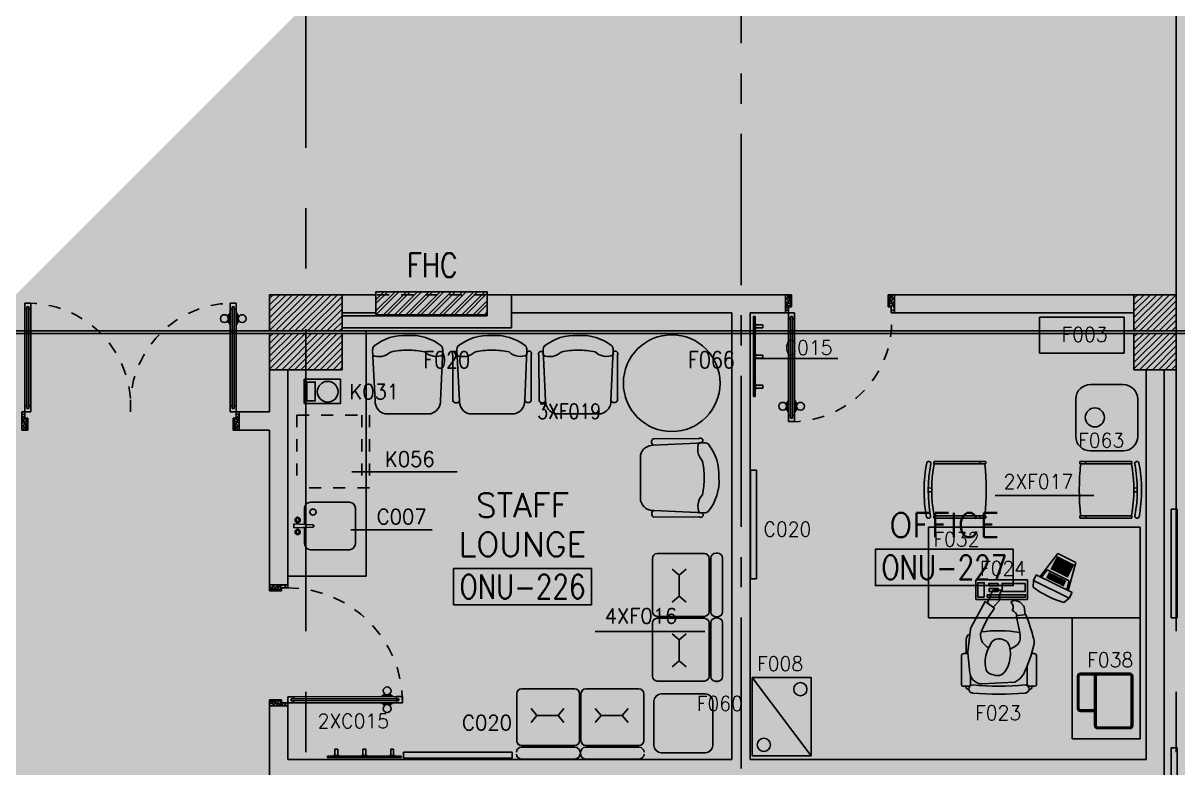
# Model space of a CAD drawing. Extents: x 88852.7 to 88945.7, y 39921.6 to 40001.1.
# Drawn here: x 88883.63 to 88893.18, y 39952.49 to 39958.65 of the extents above; entities that cross this region are included whole.
import ezdxf
from ezdxf.enums import TextEntityAlignment as Align

# ---------------------------------------------------------------- set-up
doc = ezdxf.new("R2010")
doc.units = 0
doc.header["$MEASUREMENT"] = 0
for name, pattern in [('CENTER', [2, 1.25, -0.25, 0.25, -0.25]), ('CENTERX2', [4, 2.5, -0.5, 0.5, -0.5]), ('DASHED', [0.75, 0.5, -0.25]), ('HIDDEN', [0.375, 0.25, -0.125])]:
    doc.linetypes.add(name, pattern=pattern)
for name, color, linetype in [('A-TEXT', 7, 'CONTINUOUS'), ('AXES', 11, 'CENTERX2'), ('AXES1', 11, 'CENTER'), ('COL', 2, 'CONTINUOUS'), ('DOOR', 7, 'CONTINUOUS'), ('EJ', 9, 'CONTINUOUS'), ('FHC', 4, 'CONTINUOUS'), ('HAT', 8, 'CONTINUOUS'), ('ME-FIX', 7, 'CONTINUOUS'), ('MEDICAL', 4, 'CONTINUOUS'), ('NON-MEDICAL', 4, 'CONTINUOUS'), ('RM-BOX', 4, 'CONTINUOUS'), ('RM-NAME', 2, 'CONTINUOUS'), ('RM-NO', 2, 'CONTINUOUS'), ('WALL', 4, 'CONTINUOUS')]:
    doc.layers.add(name, color=color, linetype=linetype)
doc.styles.add('ROMANS', font='ROMANS.shx', dxfattribs={"width": 0.6})
doc.dimstyles.new('DIM-OUT', dxfattribs={"dimscale": 0, "dimtxt": 0.24, "dimasz": 0.08, "dimexe": 0.02, "dimexo": 0.02, "dimgap": 0.05, "dimtad": 1, "dimdec": 0, "dimlfac": 1000, "dimzin": 0, "dimdsep": 46, "dimtxsty": 'ROMANS', "dimblk1": 'ARCHTICK', "dimblk2": 'ARCHTICK', "dimsah": 1, "dimcen": 0.01, "dimdle": 0.08, "dimclrd": 4, "dimclre": 4, "dimclrt": 2, "dimadec": 0, "dimazin": 0, "dimtp": 2, "dimtm": 2, "dimtfac": 0.114286, "dimtdec": 0, "dimtix": 1, "dimtmove": 2, "dimatfit": 3, "dimldrblk": 'ARCHTICK', "dimfxl": 0, "dimtolj": 1, "dimtzin": 0, "dimarcsym": 0})

# ---------------------------------------------------------------- blocks, each defined once
blk = doc.blocks.new('D1000')
at = {"layer": 'DOOR', "color": 7, "linetype": 'ByBlock'}
for p, q in [((0, 0), (-150, 0)), ((-150, 0), (-150, -25)), ((-150, 0), (0, 0)), ((0, -50), (-113.7, 0)), ((0, -50), (-40.1, 0)), ((0, -50), (0, 0)), ((-1050, -25.2), (-1100, -25.2)), ((-1100, -75.2), (-1100, -25.2)), ((-1100, -25.2), (-1100, -75.2)), ((-1050, -75.2), (-1100, -75.2)), ((-1050, -42.2), (-1070, -42.2)), ((-1070, -42.2), (-1070, -58.2)), ((-1050, -58.2), (-1070, -58.2)), ((-1050, -25.2), (-1050, -42.2)), ((-1050, -58.2), (-1050, -75.2)), ((-927.6, -18), (-1017.6, -18)), ((-1017.6, -25.2), (-1017.6, -18)), ((-1017.6, -75.2), (-1017.6, -82.4)), ((-927.6, -82.4), (-1017.6, -82.4)), ((-1005, -9), (-940.2, -9)), ((-1005, -18), (-1005, -9)), ((-1005, -18), (-940.2, -18)), ((-1005, -82.4), (-940.2, -82.4)), ((-1005, -82.4), (-1005, -91.4)), ((-1005, -91.4), (-940.2, -91.4)), ((-940.2, -18), (-940.2, -9)), ((-940.2, -82.4), (-940.2, -91.4)), ((-927.6, -25.2), (-927.6, -18)), ((-927.6, -75.2), (-927.6, -82.4)), ((-200, -42), (-200, -25)), ((-200, -25), (-150, -25)), ((-180, -42), (-200, -42)), ((-200, -75), (-200, -58)), ((-200, -58), (-180, -58)), ((-150, -75), (-200, -75)), ((-180, -58), (-180, -42)), ((-150, -75), (-150, -25)), ((-150, -25), (-100, -25)), ((-100, -25), (-100, -50)), ((0, -50), (-100, -36.6)), ((-100, -50), (0, -50)), ((0, -950), (-113.7, -1000)), ((-100, -975), (-100, -950)), ((0, -950), (-100, -963.4)), ((-100, -950), (0, -950)), ((0, -950), (-40.1, -1000)), ((0, -950), (0, -1000)), ((-150, -975), (-100, -975)), ((-150, -1000), (-150, -975)), ((-150, -1000), (0, -1000)), ((0, -1000), (-150, -1000))]:
    blk.add_line(p, q, dxfattribs=at)
at = {"layer": 'DOOR', "linetype": 'ByBlock'}
for p, q in [((-200, -25), (-1050, -25.2)), ((-200, -42), (-1050, -42.2)), ((-200, -58), (-1050, -58.2)), ((-1050, -75.2), (-200, -75))]:
    blk.add_line(p, q, dxfattribs=at)
at = {"layer": 'DOOR', "color": 7, "linetype": 'ByBlock'}
for centre in [(-972.6, 23.4), (-972.6, -123.7)]:
    blk.add_circle(centre, 32.4, dxfattribs=at)
for centre, radius, start, end in [((0, -50), 134.4, 158.15985, 169.28002), ((0, -50), 74.4, 137.77643, 180), ((0, -50), 54.4, 113.20738, 180), ((0, -50), 154.4, 161.10529, 166.28577), ((0, -50), 114.4, 154.08384, 167.37743), ((0, -50), 94.4, 148.01819, 180), ((0, -50), 34.4, 90, 180), ((0, -50), 14.4, 90, 180), ((0, -950), 94.4, 180, 211.98181), ((0, -950), 74.4, 180, 222.22357), ((0, -950), 54.4, 180, 246.79262), ((0, -950), 34.4, 180, 270), ((0, -950), 14.4, 180, 270), ((0, -950), 154.4, 193.71423, 198.89471), ((0, -950), 134.4, 190.71998, 201.84015)]:
    blk.add_arc(centre, radius, start, end, dxfattribs=at)
at = {"layer": 'DOOR', "linetype": 'HIDDEN', "ltscale": 0.5}
blk.add_arc((-149.4, -24.5), 950.5, 180.04344, 269.96673, dxfattribs=at)
blk = doc.blocks.new('C7')
at = {"layer": 'HAT'}
h = blk.add_hatch(dxfattribs=at)
h.set_pattern_fill('ANSI31', color=256, scale=300, style=0)
h.set_pattern_definition([(45, (-248876.182, -51411.005), (-26.5165043, 26.5165043), [])])
h.paths.add_polyline_path([(350, 300), (250, 300), (0, 300), (0, 0), (350, 0)])
at = {"layer": 'COL'}
blk.add_lwpolyline([(0, 300), (0, 0), (350, 0), (350, 300)], close=True, dxfattribs=at)
blk = doc.blocks.new('C5')
at = {"layer": 'HAT', "linetype": 'ByBlock'}
h = blk.add_hatch(dxfattribs=at)
h.set_pattern_fill('ANSI31', color=256, scale=300, style=0)
h.set_pattern_definition([(45, (-223356.182, -51411.005), (-26.516504, 26.516504), [])])
h.paths.add_polyline_path([(300, 300), (0, 300), (0, 0), (300, 0)])
h.paths.add_polyline_path([(600, 300), (300, 300), (300, 0), (600, 0)])
at = {"layer": 'COL'}
blk.add_lwpolyline([(600, 300), (0, 300), (0, 0), (600, 0)], close=True, dxfattribs=at)
blk = doc.blocks.new('A$C272A55A0')
at = {"layer": 'DOOR', "color": 0, "linetype": 'ByBlock'}
for p, q in [((0, 900.4), (0, 1050.4)), ((50, 1050.4), (0, 1050.4)), ((50, 950.4), (50, 1050.4)), ((1750, 950.4), (1750, 1050.4)), ((1750, 1050.4), (1800, 1050.4)), ((1800, 1050.4), (1800, 900.4)), ((0, 900.4), (25, 900.4)), ((25, 950.4), (50, 950.4)), ((25, 900.4), (25, 950.4)), ((75, 900.4), (25, 900.4)), ((25, 850.4), (25, 900.4)), ((58, 870.4), (42, 870.4)), ((42, 870.4), (42, 850.4)), ((58, 850.4), (58, 870.4)), ((75, 900.4), (75, 850.4)), ((1725, 900.4), (1775, 900.4)), ((1725, 900.4), (1725, 850.4)), ((1742, 870.4), (1758, 870.4)), ((1742, 850.4), (1742, 870.4)), ((1775, 950.4), (1750, 950.4)), ((1758, 870.4), (1758, 850.4)), ((1775, 900.4), (1775, 950.4)), ((1800, 900.4), (1775, 900.4)), ((1775, 850.4), (1775, 900.4)), ((42, 850.4), (25, 850.4)), ((75, 850.4), (58, 850.4)), ((1725, 850.4), (1742, 850.4)), ((1758, 850.4), (1775, 850.4)), ((1717.8, 160.1), (1708.8, 160.1)), ((1708.8, 95.3), (1708.8, 160.1)), ((1725, 172.7), (1717.8, 172.7)), ((1717.8, 172.7), (1717.8, 82.7)), ((1717.8, 95.3), (1717.8, 160.1)), ((1775, 172.7), (1782.2, 172.7)), ((1782.2, 172.7), (1782.2, 82.7)), ((1782.2, 160.1), (1791.2, 160.1)), ((1782.2, 95.3), (1782.2, 160.1)), ((1791.2, 95.3), (1791.2, 160.1)), ((25, 50.4), (42, 50.4)), ((25, 50.4), (25, 0.4)), ((25, 0.4), (75, 0.4)), ((75, 0.4), (25, 0.4)), ((42, 50.4), (42, 30.4)), ((42, 30.4), (58, 30.4)), ((58, 50.4), (75, 50.4)), ((58, 50.4), (58, 30.4)), ((75, 50.4), (75, 0.4)), ((1717.8, 95.3), (1708.8, 95.3)), ((1725, 82.7), (1717.8, 82.7)), ((1742, 50.4), (1725, 50.4)), ((1725, 50.4), (1725, 0.4)), ((1775, 0.4), (1725, 0.4)), ((1725, 0.4), (1775, 0.4)), ((1742, 50.4), (1742, 30.4)), ((1758, 30.4), (1742, 30.4)), ((1775, 50.4), (1758, 50.4)), ((1758, 50.4), (1758, 30.4)), ((1775, 82.7), (1782.2, 82.7)), ((1775, 50.4), (1775, 0.4)), ((1782.2, 95.3), (1791.2, 95.3))]:
    blk.add_line(p, q, dxfattribs=at)
at = {"layer": 'DOOR', "color": 9, "linetype": 'ByBlock'}
for p, q in [((50, 1050.4), (0, 1010.2)), ((50, 1050.4), (0, 936.6)), ((50, 1050.4), (36.6, 950.4)), ((1750, 1050.4), (1800, 1010.2)), ((1750, 1050.4), (1800, 936.6)), ((1750, 1050.4), (1763.4, 950.4))]:
    blk.add_line(p, q, dxfattribs=at)
at = {"layer": 'DOOR', "linetype": 'ByBlock'}
for p, q in [((25, 850.4), (25, 50.4)), ((42, 850.4), (42, 50.4)), ((58, 850.4), (58, 50.4)), ((75, 50.4), (75, 850.4)), ((1725, 50.4), (1725, 850.4)), ((1742, 850.4), (1742, 50.4)), ((1758, 850.4), (1758, 50.4)), ((1775, 850.4), (1775, 50.4))]:
    blk.add_line(p, q, dxfattribs=at)
at = {"layer": 'DOOR', "color": 0, "linetype": 'ByBlock'}
for centre in [(1676.5, 127.7), (1823.5, 127.7)]:
    blk.add_circle(centre, 32.4, dxfattribs=at)
at = {"layer": 'DOOR', "color": 9, "linetype": 'ByBlock'}
for centre, radius, start, end in [((50, 1050.4), 54.4, 203.20738, 270), ((50, 1050.4), 74.4, 227.77643, 270), ((50, 1050.4), 94.4, 238.01819, 270), ((50, 1050.4), 34.4, 180, 270), ((50, 1050.4), 14.4, 180, 270), ((1750, 1050.4), 14.4, 270, 0), ((1750, 1050.4), 34.4, 270, 0), ((1750, 1050.4), 54.4, 270, 336.79262), ((1750, 1050.4), 74.4, 270, 312.22357), ((1750, 1050.4), 94.4, 270, 301.98181), ((50, 1050.4), 114.4, 244.08384, 257.37743), ((50, 1050.4), 134.4, 248.15985, 259.28002), ((50, 1050.4), 154.4, 251.10529, 256.28577), ((1750, 1050.4), 114.4, 282.62257, 295.91616), ((1750, 1050.4), 134.4, 280.71998, 291.84015), ((1750, 1050.4), 154.4, 283.71423, 288.89471)]:
    blk.add_arc(centre, radius, start, end, dxfattribs=at)
at = {"layer": 'DOOR', "linetype": 'HIDDEN', "ltscale": 0.5}
for centre, start, end in [((50, 851.4), 268.31738, 3.29648), ((1750, 851.4), 176.70352, 271.68262)]:
    blk.add_arc(centre, 851.4, start, end, dxfattribs=at)
at = {"layer": 'WALL', "linetype": 'ByBlock'}
blk.add_line((1800, 900.4), (1800, 1050.4), dxfattribs=at)
blk = doc.blocks.new('DOOR90')
at = {"layer": 'DOOR', "linetype": 'ByBlock'}
for p, q in [((0, 0), (-150, 0)), ((-200, -25), (-1000, -25)), ((-200, -42), (-1000, -42)), ((-200, -58), (-1000, -58)), ((-1000, -75), (-200, -75))]:
    blk.add_line(p, q, dxfattribs=at)
at = {"layer": 'DOOR', "color": 0, "linetype": 'ByBlock'}
for p, q in [((-150, 0), (-150, -25)), ((-150, 0), (0, 0)), ((0, -50), (0, 0)), ((-1050, -25), (-1050, -75)), ((-1050, -75), (-1050, -25)), ((-1000, -25), (-1050, -25)), ((-1000, -75), (-1050, -75)), ((-1020, -42), (-1020, -58)), ((-1000, -42), (-1020, -42)), ((-1000, -58), (-1020, -58)), ((-1000, -25), (-1000, -42)), ((-1000, -58), (-1000, -75)), ((-967.6, -25), (-967.6, -17.8)), ((-877.6, -17.8), (-967.6, -17.8)), ((-967.6, -75), (-967.6, -82.2)), ((-877.6, -82.2), (-967.6, -82.2)), ((-955, -17.8), (-955, -8.8)), ((-955, -8.8), (-890.2, -8.8)), ((-955, -17.8), (-890.2, -17.8)), ((-955, -82.2), (-955, -91.2)), ((-955, -82.2), (-890.2, -82.2)), ((-955, -91.2), (-890.2, -91.2)), ((-890.2, -17.8), (-890.2, -8.8)), ((-890.2, -82.2), (-890.2, -91.2)), ((-877.6, -25), (-877.6, -17.8)), ((-877.6, -75), (-877.6, -82.2)), ((-200, -42), (-200, -25)), ((-200, -25), (-150, -25)), ((-180, -42), (-200, -42)), ((-200, -75), (-200, -58)), ((-200, -58), (-180, -58)), ((-150, -75), (-200, -75)), ((-180, -58), (-180, -42)), ((-150, -75), (-150, -25)), ((-150, -25), (-100, -25)), ((-100, -25), (-100, -50)), ((-100, -50), (0, -50)), ((-100, -850), (0, -850)), ((-100, -875), (-100, -850)), ((0, -850), (0, -900)), ((-150, -900), (-150, -875)), ((-150, -875), (-100, -875)), ((0, -900), (-150, -900)), ((-150, -900), (0, -900))]:
    blk.add_line(p, q, dxfattribs=at)
at = {"layer": 'DOOR', "color": 9, "linetype": 'ByBlock'}
for p, q in [((0, -50), (-113.7, 0)), ((0, -50), (-40.1, 0)), ((0, -50), (-100, -36.6)), ((0, -850), (-113.7, -900)), ((0, -850), (-100, -863.4)), ((0, -850), (-40.1, -900))]:
    blk.add_line(p, q, dxfattribs=at)
at = {"layer": 'DOOR', "color": 0, "linetype": 'ByBlock'}
for centre in [(-922.6, 23.5), (-922.6, -123.5)]:
    blk.add_circle(centre, 32.4, dxfattribs=at)
at = {"layer": 'DOOR', "color": 9, "linetype": 'ByBlock'}
for centre, radius, start, end in [((0, -50), 74.4, 137.77643, 180), ((0, -50), 54.4, 113.20738, 180), ((0, -50), 154.4, 161.10529, 166.28577), ((0, -50), 134.4, 158.15985, 169.28002), ((0, -50), 114.4, 154.08384, 167.37743), ((0, -50), 94.4, 148.01819, 180), ((0, -50), 34.4, 90, 180), ((0, -50), 14.4, 90, 180), ((0, -850), 94.4, 180, 211.98181), ((0, -850), 74.4, 180, 222.22357), ((0, -850), 54.4, 180, 246.79262), ((0, -850), 34.4, 180, 270), ((0, -850), 14.4, 180, 270), ((0, -850), 154.4, 193.71423, 198.89471), ((0, -850), 134.4, 190.71998, 201.84015)]:
    blk.add_arc(centre, radius, start, end, dxfattribs=at)
at = {"layer": 'DOOR', "linetype": 'HIDDEN', "ltscale": 0.5}
blk.add_arc((-222.2, -50), 828.2, 178.27012, 275.00304, dxfattribs=at)
blk = doc.blocks.new('RM1')
at = {"layer": 'RM-BOX'}
blk.add_lwpolyline([(569.9, -200), (-569.9, -200), (-569.9, -500), (569.9, -500)], close=True, dxfattribs=at)
at = {"layer": 'RM-NAME', "style": 'ROMANS'}
for tag, p in [('ROOMNAME1', (0, 323.8)), ('ROOMNAME2', (0, 0))]:
    blk.add_attdef(tag, text='', height=200, dxfattribs=at).set_placement(p, align=Align.MIDDLE)
at = {"layer": 'RM-NO', "style": 'ROMANS', "width": 0.8}
blk.add_attdef('ROOMNO', text='', height=200, dxfattribs=at).set_placement((0, -350), align=Align.MIDDLE)

msp = doc.modelspace()

# ---------------------------------------------------------------- hatches: boundary and pattern name
at = {"layer": 'FHC', "linetype": 'ByBlock', "ltscale": 0.3}
h = msp.add_hatch(dxfattribs=at)
h.set_pattern_fill('ANSI32', color=11, scale=0.175, style=0)
h.set_pattern_definition([(45, (88654.354076, 39925.18356), (-0.046403883, 0.046403883), []), (45, (88654.38501, 39925.18356), (-0.046403883, 0.046403883), [])])
h.paths.add_polyline_path([(88887.4703, 39956.2346), (88887.4703, 39956.4246), (88886.5503, 39956.4246), (88886.5503, 39956.2346)])
h.paths.add_polyline_path([(88886.3376, 39955.8134), (88886.3376, 39956.2343), (88886.6001, 39956.2343), (88886.6001, 39955.8134)], flags=9)

# ---------------------------------------------------------------- linework, layer by layer
at = {"layer": 'AXES'}
for p, q in [((88885.9703, 39921.6153), (88885.9703, 40000.4279)), ((88893.1703, 39921.6153), (88893.1703, 40000.0779)), ((88944.6603, 39956.0996), (88876.9703, 39956.0996)), ((88944.6603, 39956.0796), (88876.9703, 39956.0796))]:
    msp.add_line(p, q, dxfattribs=at)
at = {"layer": 'AXES1'}
msp.add_line((88889.5703, 39928.4796), (88889.5703, 39987.2996), dxfattribs=at)
msp.add_line((88889.5703, 39928.4796), (88889.5703, 39987.2996), dxfattribs=at)
at = {"layer": 'COL', "linetype": 'ByBlock'}
msp.add_line((88893.1703, 39956.3496), (88893.1703, 39955.8296), dxfattribs=at)
at = {"layer": 'EJ'}
msp.add_line((88893.1703, 39956.3496), (88893.1703, 39959.4496), dxfattribs=at)
at = {"layer": 'EJ', "color": 8}
for p, q in [((88859.9253, 39956.0996), (88935.4603, 39956.0996)), ((88859.9253, 39956.0796), (88935.4603, 39956.0796))]:
    msp.add_line(p, q, dxfattribs=at)
at = {"layer": 'FHC', "color": 250, "linetype": 'HIDDEN', "ltscale": 0.25}
msp.add_line((88886.56, 39956.3996), (88887.4546, 39956.3996), dxfattribs=at)
at = {"layer": 'FHC', "linetype": 'ByBlock', "ltscale": 0.3}
msp.add_lwpolyline([(88886.5503, 39956.4246), (88887.4703, 39956.4246), (88887.4703, 39956.2346), (88886.5503, 39956.2346)], close=True, dxfattribs=at)
at = {"layer": 'ME-FIX'}
for p, q in [((88886.4703, 39956.0996), (88886.4703, 39954.0708)), ((88885.9598, 39954.6335), (88885.9598, 39954.497)), ((88886.3307, 39954.6834), (88886.0096, 39954.6834)), ((88886.3806, 39954.3406), (88886.3806, 39954.6335)), ((88885.8716, 39954.5031), (88886.0268, 39954.497)), ((88885.8716, 39954.5031), (88885.8716, 39954.471)), ((88885.8716, 39954.471), (88886.0268, 39954.477)), ((88885.9598, 39954.477), (88885.9598, 39954.3406)), ((88886.0096, 39954.2907), (88886.3307, 39954.2907)), ((88885.8203, 39954.0708), (88886.4703, 39954.0708))]:
    msp.add_line(p, q, dxfattribs=at)
for centre, radius in [((88885.9027, 39954.5368), 0.0217), ((88885.9027, 39954.5368), 0.014), ((88886.0292, 39954.6015), 0.0255), ((88885.9027, 39954.4373), 0.0217), ((88885.9027, 39954.4373), 0.014)]:
    msp.add_circle(centre, radius, dxfattribs=at)
for centre, radius, start, end in [((88886.0096, 39954.6335), 0.0499, 90, 180), ((88886.3307, 39954.6335), 0.0499, 0, 90), ((88886.0268, 39954.487), 0.00997, 270, 90), ((88886.0096, 39954.3406), 0.0499, 180, 270), ((88886.3307, 39954.3406), 0.0499, 270, 0)]:
    msp.add_arc(centre, radius, start, end, dxfattribs=at)
at = {"layer": 'MEDICAL', "linetype": 'Continuous', "ltscale": 0.2}
for p, q in [((88885.9565, 39955.5003), (88885.9565, 39955.7003)), ((88885.9565, 39955.7003), (88886.2565, 39955.7003)), ((88886.2565, 39955.7003), (88886.2565, 39955.5003)), ((88886.2565, 39955.5003), (88885.9565, 39955.5003))]:
    msp.add_line(p, q, dxfattribs=at)
at = {"layer": 'MEDICAL', "linetype": 'DASHED', "ltscale": 0.2}
for p, q in [((88885.897, 39955.4035), (88885.897, 39954.8035)), ((88885.897, 39955.4035), (88886.497, 39955.4035)), ((88886.4343, 39955.4035), (88886.4343, 39954.8035)), ((88886.497, 39955.4035), (88886.497, 39954.8035)), ((88886.497, 39954.8035), (88885.897, 39954.8035))]:
    msp.add_line(p, q, dxfattribs=at)
at = {"layer": 'MEDICAL'}
for p, q in [((88892.0432, 39954.0679), (88892.1898, 39954.2593)), ((88892.3403, 39954.1846), (88892.1898, 39954.2593)), ((88892.1895, 39954.2352), (88892.136, 39954.1275)), ((88892.1996, 39954.2302), (88892.1462, 39954.1224)), ((88892.2098, 39954.2251), (88892.1563, 39954.1174)), ((88892.2199, 39954.2201), (88892.1664, 39954.1124)), ((88892.23, 39954.2151), (88892.1766, 39954.1074)), ((88892.2402, 39954.21), (88892.1867, 39954.1023)), ((88892.2503, 39954.205), (88892.1968, 39954.0973)), ((88892.2604, 39954.2), (88892.207, 39954.0923)), ((88892.2706, 39954.1949), (88892.2171, 39954.0872)), ((88892.2807, 39954.1899), (88892.2272, 39954.0822)), ((88892.2908, 39954.1849), (88892.2374, 39954.0772)), ((88892.301, 39954.1798), (88892.2475, 39954.0721)), ((88892.3111, 39954.1748), (88892.2576, 39954.0671)), ((88892.3212, 39954.1698), (88892.2678, 39954.0621)), ((88892.2764, 39953.9521), (88892.3403, 39954.1846)), ((88892.0114, 39954.0837), (88891.9883, 39954.037)), ((88892.3082, 39953.9363), (88892.0114, 39954.0837)), ((88892.0545, 39954.0623), (88892.1014, 39954.1236)), ((88892.1232, 39954.1017), (88892.0999, 39954.0548)), ((88892.2856, 39954.0321), (88892.1014, 39954.1236)), ((88892.1334, 39954.0967), (88892.11, 39954.0497)), ((88892.1435, 39954.0916), (88892.1202, 39954.0447)), ((88892.1536, 39954.0866), (88892.1303, 39954.0397)), ((88892.1638, 39954.0816), (88892.1404, 39954.0346)), ((88892.1739, 39954.0765), (88892.1506, 39954.0296)), ((88892.184, 39954.0715), (88892.1607, 39954.0246)), ((88892.1942, 39954.0665), (88892.1708, 39954.0195)), ((88892.2043, 39954.0615), (88892.181, 39954.0145)), ((88891.5127, 39953.8791), (88891.5127, 39954.04)), ((88891.9387, 39954.04), (88891.5127, 39954.04)), ((88891.9387, 39953.8791), (88891.9387, 39954.04)), ((88891.9883, 39954.037), (88891.9864, 39953.9799)), ((88892.2851, 39953.8897), (88891.9883, 39954.037)), ((88892.2144, 39954.0564), (88892.1911, 39954.0095)), ((88892.2246, 39954.0514), (88892.2012, 39954.0044)), ((88892.2347, 39954.0464), (88892.2114, 39953.9994)), ((88892.2448, 39954.0413), (88892.2215, 39953.9944)), ((88892.255, 39954.0363), (88892.2316, 39953.9893)), ((88892.2652, 39953.9577), (88892.2856, 39954.0321)), ((88891.9387, 39953.8791), (88891.5127, 39953.8791)), ((88892.2851, 39953.8897), (88892.2407, 39953.8536)), ((88892.3082, 39953.9363), (88892.2851, 39953.8897))]:
    msp.add_line(p, q, dxfattribs=at)
at = {"layer": 'MEDICAL', "linetype": 'Continuous', "ltscale": 0.2}
msp.add_lwpolyline([(88885.9794, 39955.6774), (88886.048, 39955.6774), (88886.048, 39955.523), (88885.9794, 39955.523)], close=True, dxfattribs=at)
at = {"layer": 'MEDICAL'}
for points in [[(88891.5815, 39953.8984), (88891.5815, 39954.0177), (88891.5299, 39954.0177), (88891.5299, 39953.8984)], [(88891.6977, 39954.0112), (88891.6977, 39953.9919), (88891.6202, 39953.9919), (88891.6202, 39954.0112)], [(88891.6977, 39953.9435), (88891.6977, 39953.9693), (88891.6235, 39953.9693), (88891.6235, 39953.9435)], [(88891.9202, 39953.9435), (88891.9202, 39954.0112), (88891.7299, 39954.0112), (88891.7299, 39953.9435)], [(88891.9235, 39953.8984), (88891.9235, 39953.9178), (88891.6073, 39953.9178), (88891.6073, 39953.8984)]]:
    msp.add_lwpolyline(points, close=True, dxfattribs=at)
at = {"layer": 'MEDICAL', "linetype": 'Continuous', "ltscale": 0.2}
msp.add_circle((88886.151, 39955.5973), 0.0858, dxfattribs=at)
at = {"layer": 'MEDICAL'}
msp.add_arc((88892.4753, 39954.6454), 0.8259, 233.69658, 253.49183, dxfattribs=at)
at = {"layer": 'NON-MEDICAL'}
for p, q in [((88889.6735, 39956.2184), (88889.6735, 39955.558)), ((88889.6735, 39956.2184), (88889.6862, 39956.2184)), ((88889.6862, 39956.2184), (88889.6862, 39955.558)), ((88889.6862, 39956.1632), (88889.6912, 39956.1632)), ((88889.6912, 39956.1632), (88889.6912, 39956.1132)), ((88892.0397, 39956.2149), (88892.7397, 39956.2149)), ((88892.0397, 39955.9149), (88892.0397, 39956.2149)), ((88892.7397, 39956.2149), (88892.7397, 39955.9149)), ((88889.6862, 39956.1132), (88889.6912, 39956.1132)), ((88889.6912, 39956.1509), (88889.7497, 39956.1509)), ((88889.6912, 39956.1255), (88889.7497, 39956.1255)), ((88889.7497, 39956.1509), (88889.7497, 39956.1255)), ((88889.6862, 39955.9132), (88889.6912, 39955.9132)), ((88889.6912, 39955.9132), (88889.6912, 39955.8632)), ((88889.6912, 39955.9009), (88889.7497, 39955.9009)), ((88889.6912, 39955.8755), (88889.7497, 39955.8755)), ((88889.7497, 39955.9009), (88889.7497, 39955.8755)), ((88892.7397, 39955.9149), (88892.0397, 39955.9149)), ((88889.6862, 39955.8632), (88889.6912, 39955.8632)), ((88889.6862, 39955.6632), (88889.6912, 39955.6632)), ((88889.6862, 39955.6132), (88889.6912, 39955.6132)), ((88889.6912, 39955.6632), (88889.6912, 39955.6132)), ((88889.6912, 39955.6509), (88889.7497, 39955.6509)), ((88889.6912, 39955.6255), (88889.7497, 39955.6255)), ((88889.7497, 39955.6509), (88889.7497, 39955.6255)), ((88892.4595, 39955.6563), (88892.7311, 39955.6563)), ((88889.6735, 39955.558), (88889.6862, 39955.558)), ((88892.3392, 39955.2281), (88892.3392, 39955.5361)), ((88892.8514, 39955.5361), (88892.8514, 39955.2281)), ((88891.1645, 39955.0178), (88891.1678, 39955.021)), ((88891.1645, 39955.0043), (88891.1645, 39955.0178)), ((88891.1678, 39955.021), (88891.5413, 39955.021)), ((88891.5413, 39955.021), (88891.5445, 39955.0178)), ((88891.5445, 39955.0043), (88891.5445, 39955.0178)), ((88892.4256, 39955.021), (88892.4223, 39955.0178)), ((88892.4223, 39955.0043), (88892.4223, 39955.0178)), ((88892.7991, 39955.021), (88892.4256, 39955.021)), ((88892.7311, 39955.1078), (88892.4595, 39955.1078)), ((88892.8023, 39955.0178), (88892.7991, 39955.021)), ((88892.8023, 39955.0043), (88892.8023, 39955.0178)), ((88889.6977, 39954.9492), (88889.6477, 39954.9492)), ((88889.6477, 39954.9492), (88889.6477, 39954.0492)), ((88889.6977, 39954.0492), (88889.6977, 39954.9492)), ((88891.1645, 39955.0043), (88891.1678, 39955.001)), ((88891.1678, 39955.001), (88891.5413, 39955.001)), ((88891.5445, 39955.0043), (88891.5413, 39955.001)), ((88892.4223, 39955.0043), (88892.4256, 39955.001)), ((88892.7991, 39955.001), (88892.4256, 39955.001)), ((88892.8023, 39955.0043), (88892.7991, 39955.001)), ((88891.1193, 39954.8008), (88891.1474, 39954.8009)), ((88891.1193, 39954.7703), (88891.1474, 39954.7704)), ((88892.8476, 39954.8008), (88892.8195, 39954.8009)), ((88892.8475, 39954.7703), (88892.8195, 39954.7704)), ((88891.1645, 39954.5678), (88891.1678, 39954.571)), ((88891.1645, 39954.5543), (88891.1645, 39954.5678)), ((88891.1645, 39954.5543), (88891.1678, 39954.551)), ((88891.1678, 39954.571), (88891.5413, 39954.571)), ((88891.1678, 39954.551), (88891.5413, 39954.551)), ((88891.5413, 39954.571), (88891.5445, 39954.5678)), ((88891.5445, 39954.5543), (88891.5413, 39954.551)), ((88891.5445, 39954.5543), (88891.5445, 39954.5678)), ((88892.4256, 39954.571), (88892.4223, 39954.5678)), ((88892.4223, 39954.5543), (88892.4223, 39954.5678)), ((88892.4223, 39954.5543), (88892.4256, 39954.551)), ((88892.7991, 39954.571), (88892.4256, 39954.571)), ((88892.7991, 39954.551), (88892.4256, 39954.551)), ((88892.8023, 39954.5678), (88892.7991, 39954.571)), ((88892.8023, 39954.5543), (88892.7991, 39954.551)), ((88892.8023, 39954.5543), (88892.8023, 39954.5678)), ((88893.1282, 39954.6267), (88893.1282, 39953.7267)), ((88893.1782, 39954.6267), (88893.1282, 39954.6267)), ((88893.1782, 39953.7267), (88893.1782, 39954.6267)), ((88892.8716, 39954.4766), (88891.1216, 39954.4766)), ((88891.1216, 39954.4766), (88891.1216, 39953.7266)), ((88892.8716, 39953.7266), (88892.8716, 39954.4766)), ((88892.8716, 39953.7266), (88892.8716, 39954.4766)), ((88889.2667, 39954.2582), (88888.8767, 39954.2582)), ((88889.3777, 39954.2608), (88889.3604, 39954.2608)), ((88888.8367, 39954.2182), (88888.8367, 39953.7791)), ((88889.3067, 39954.2182), (88889.3067, 39953.7791)), ((88889.3204, 39954.2208), (88889.3204, 39953.7765)), ((88889.4177, 39954.2208), (88889.4177, 39953.7765)), ((88889.0578, 39954.0807), (88888.9994, 39954.1294)), ((88889.0578, 39954.0807), (88889.1162, 39954.1294)), ((88889.0578, 39953.9056), (88889.0578, 39954.0807)), ((88889.6477, 39954.0492), (88889.6977, 39954.0492)), ((88889.0578, 39953.9056), (88888.9994, 39953.857)), ((88889.0578, 39953.9056), (88889.1162, 39953.857)), ((88891.4726, 39953.6483), (88891.5904, 39953.8621)), ((88891.5904, 39953.8621), (88891.6663, 39953.8069)), ((88891.6663, 39953.8069), (88891.6151, 39953.7303)), ((88888.8367, 39953.6831), (88888.8367, 39953.244)), ((88889.2667, 39953.7391), (88888.8767, 39953.7391)), ((88889.2667, 39953.7391), (88888.8767, 39953.7391)), ((88889.2667, 39953.7231), (88888.8767, 39953.7231)), ((88889.3067, 39953.6831), (88889.3067, 39953.244)), ((88889.3204, 39953.6857), (88889.3204, 39953.2414)), ((88889.3777, 39953.7365), (88889.3604, 39953.7365)), ((88889.3777, 39953.7365), (88889.3604, 39953.7365)), ((88889.3777, 39953.7257), (88889.3604, 39953.7257)), ((88889.4177, 39953.6857), (88889.4177, 39953.2414)), ((88891.1216, 39953.7266), (88892.8716, 39953.7266)), ((88891.6151, 39953.7303), (88891.5771, 39953.6558)), ((88891.8457, 39953.7441), (88891.9262, 39953.7548)), ((88891.8518, 39953.7205), (88891.8457, 39953.7441)), ((88891.8752, 39953.6059), (88891.8518, 39953.7217)), ((88892.3091, 39953.7266), (88892.3091, 39952.7266)), ((88892.8716, 39953.7266), (88892.3091, 39953.7266)), ((88892.8716, 39952.7266), (88892.8716, 39953.7266)), ((88893.1282, 39953.7267), (88893.1782, 39953.7267)), ((88889.0578, 39953.5456), (88888.9994, 39953.5943)), ((88889.0578, 39953.5456), (88889.1162, 39953.5943)), ((88891.4459, 39953.4479), (88891.467, 39953.6307)), ((88891.552, 39953.5828), (88891.5566, 39953.5493)), ((88891.5771, 39953.6558), (88891.5559, 39953.609)), ((88891.8786, 39953.5755), (88891.8752, 39953.6059)), ((88889.0578, 39953.3705), (88889.0578, 39953.5456)), ((88891.4327, 39953.5487), (88891.4327, 39953.4313)), ((88891.5688, 39953.5234), (88891.6031, 39953.4861)), ((88891.8224, 39953.4819), (88891.841, 39953.4916)), ((88891.841, 39953.4916), (88891.8562, 39953.5061)), ((88891.879, 39953.5733), (88891.8786, 39953.5755)), ((88891.3927, 39953.4122), (88891.3927, 39953.1745)), ((88891.4465, 39953.4313), (88891.4118, 39953.4313)), ((88891.4632, 39953.2695), (88891.4459, 39953.4375)), ((88891.6031, 39953.4861), (88891.619, 39953.4809)), ((88891.7937, 39953.469), (88891.8224, 39953.4819)), ((88891.9951, 39953.4313), (88891.9726, 39953.4313)), ((88892.0142, 39953.4122), (88892.0142, 39953.1745)), ((88889.0578, 39953.3705), (88888.9994, 39953.3219)), ((88889.0578, 39953.3705), (88889.1162, 39953.3219)), ((88891.9377, 39953.3314), (88891.9377, 39953.1805)), ((88889.2667, 39953.204), (88888.8767, 39953.204)), ((88889.2667, 39953.204), (88888.8767, 39953.204)), ((88889.3777, 39953.2017), (88889.3604, 39953.2017)), ((88889.3777, 39953.2014), (88889.3604, 39953.2014)), ((88889.3777, 39953.2014), (88889.3604, 39953.2014)), ((88889.661, 39953.2345), (88889.661, 39952.5845)), ((88889.661, 39953.2345), (88890.151, 39952.5845)), ((88889.661, 39953.2345), (88890.151, 39953.2345)), ((88890.151, 39953.2345), (88890.151, 39952.5845)), ((88891.4645, 39953.2587), (88891.4632, 39953.2695)), ((88891.4692, 39953.245), (88891.4692, 39953.1805)), ((88891.8765, 39953.2215), (88891.8337, 39953.1947)), ((88891.909, 39953.2629), (88891.8765, 39953.2215)), ((88892.3528, 39953.2432), (88892.3528, 39952.977)), ((88892.3528, 39953.2432), (88892.3528, 39952.977)), ((88892.3653, 39953.2432), (88892.3653, 39952.977)), ((88892.3653, 39953.2432), (88892.3653, 39952.977)), ((88892.3778, 39953.2682), (88892.5191, 39953.2682)), ((88892.3778, 39953.2682), (88892.5191, 39953.2682)), ((88892.3778, 39953.2557), (88892.4974, 39953.2557)), ((88892.3778, 39953.2557), (88892.4974, 39953.2557)), ((88892.4941, 39952.8357), (88892.4941, 39953.2432)), ((88892.4941, 39952.8357), (88892.4941, 39953.2432)), ((88892.5066, 39952.8357), (88892.5066, 39953.2432)), ((88892.5066, 39952.8357), (88892.5066, 39953.2432)), ((88892.7853, 39953.2682), (88892.5191, 39953.2682)), ((88892.7853, 39953.2682), (88892.5191, 39953.2682)), ((88892.7853, 39953.2557), (88892.5191, 39953.2557)), ((88892.7853, 39953.2557), (88892.5191, 39953.2557)), ((88892.7978, 39952.8357), (88892.7978, 39953.2432)), ((88892.7978, 39952.8357), (88892.7978, 39953.2432)), ((88892.8103, 39952.8357), (88892.8103, 39953.2432)), ((88892.8103, 39952.8357), (88892.8103, 39953.2432)), ((88888.1942, 39953.1399), (88887.755, 39953.1399)), ((88888.7254, 39953.1399), (88888.2862, 39953.1399)), ((88891.4501, 39953.1615), (88891.4057, 39953.1615)), ((88891.4309, 39953.1615), (88891.4309, 39953.1545)), ((88891.4538, 39953.1349), (88891.4505, 39953.1349)), ((88891.8337, 39953.1947), (88891.5619, 39953.1799)), ((88891.9563, 39953.1349), (88891.9531, 39953.1349)), ((88892.0012, 39953.1615), (88891.9567, 39953.1615)), ((88891.976, 39953.1615), (88891.976, 39953.1545)), ((88887.715, 39952.7099), (88887.715, 39953.0999)), ((88887.715, 39952.7099), (88887.715, 39953.0999)), ((88888.2342, 39952.7099), (88888.2342, 39953.0999)), ((88888.2462, 39952.7099), (88888.2462, 39953.0999)), ((88888.2462, 39952.7099), (88888.2462, 39953.0999)), ((88888.7654, 39952.7099), (88888.7654, 39953.0999)), ((88888.8495, 39952.6721), (88888.8495, 39953.0369)), ((88888.9103, 39953.0977), (88889.2751, 39953.0977)), ((88889.3359, 39953.0369), (88889.3359, 39952.6721)), ((88887.8816, 39952.9188), (88887.8329, 39952.9772)), ((88887.8816, 39952.9188), (88887.8329, 39952.8604)), ((88887.8816, 39952.9188), (88888.0567, 39952.9188)), ((88888.0567, 39952.9188), (88888.1054, 39952.9772)), ((88888.0567, 39952.9188), (88888.1054, 39952.8604)), ((88888.4128, 39952.9188), (88888.3641, 39952.9772)), ((88888.4128, 39952.9188), (88888.3641, 39952.8604)), ((88888.4128, 39952.9188), (88888.5879, 39952.9188)), ((88888.5879, 39952.9188), (88888.6365, 39952.9772)), ((88888.5879, 39952.9188), (88888.6365, 39952.8604)), ((88892.4941, 39952.9645), (88892.3778, 39952.9645)), ((88892.4941, 39952.9645), (88892.3778, 39952.9645)), ((88892.4941, 39952.952), (88892.3778, 39952.952)), ((88892.4941, 39952.952), (88892.3778, 39952.952)), ((88892.5191, 39952.8232), (88892.7853, 39952.8232)), ((88892.5191, 39952.8232), (88892.7853, 39952.8232)), ((88892.3091, 39952.7266), (88892.8716, 39952.7266)), ((88892.5191, 39952.8107), (88892.7853, 39952.8107)), ((88892.5191, 39952.8107), (88892.7853, 39952.8107)), ((88886.2345, 39952.6411), (88886.2111, 39952.6411)), ((88886.2111, 39952.5871), (88886.2111, 39952.6411)), ((88886.2345, 39952.5871), (88886.2345, 39952.6411)), ((88886.4653, 39952.6411), (88886.4419, 39952.6411)), ((88886.4419, 39952.5871), (88886.4419, 39952.6411)), ((88886.4653, 39952.5871), (88886.4653, 39952.6411)), ((88886.6726, 39952.5871), (88886.6726, 39952.6411)), ((88886.6961, 39952.6411), (88886.6726, 39952.6411)), ((88886.6961, 39952.5871), (88886.6961, 39952.6411)), ((88888.1968, 39952.6562), (88887.7525, 39952.6562)), ((88888.1942, 39952.6699), (88887.755, 39952.6699)), ((88888.728, 39952.6562), (88888.2836, 39952.6562)), ((88888.7254, 39952.6699), (88888.2862, 39952.6699)), ((88893.1282, 39952.6516), (88893.1282, 39951.7516)), ((88893.1782, 39952.6516), (88893.1282, 39952.6516)), ((88893.1782, 39951.7516), (88893.1782, 39952.6516)), ((88886.1488, 39952.5707), (88886.1488, 39952.5825)), ((88886.7584, 39952.5825), (88886.1488, 39952.5825)), ((88886.7584, 39952.5707), (88886.1488, 39952.5707)), ((88886.2459, 39952.5871), (88886.1997, 39952.5871)), ((88886.1997, 39952.5825), (88886.1997, 39952.5871)), ((88886.2459, 39952.5825), (88886.2459, 39952.5871)), ((88886.4305, 39952.5825), (88886.4305, 39952.5871)), ((88886.4767, 39952.5871), (88886.4305, 39952.5871)), ((88886.4767, 39952.5825), (88886.4767, 39952.5871)), ((88886.7074, 39952.5871), (88886.6613, 39952.5871)), ((88886.6613, 39952.5825), (88886.6613, 39952.5871)), ((88886.7074, 39952.5825), (88886.7074, 39952.5871)), ((88886.7584, 39952.5707), (88886.7584, 39952.5825)), ((88887.6782, 39952.617), (88886.7782, 39952.617)), ((88886.7782, 39952.617), (88886.7782, 39952.567)), ((88886.7782, 39952.567), (88887.6782, 39952.567)), ((88887.6782, 39952.567), (88887.6782, 39952.617)), ((88888.1968, 39952.5589), (88887.7525, 39952.5589)), ((88888.2436, 39952.5989), (88888.2436, 39952.6162)), ((88888.2436, 39952.5989), (88888.2436, 39952.6162)), ((88888.728, 39952.5589), (88888.2836, 39952.5589)), ((88889.2751, 39952.6113), (88888.9103, 39952.6113)), ((88889.661, 39952.5845), (88890.151, 39952.5845))]:
    msp.add_line(p, q, dxfattribs=at)
at = {"layer": 'NON-MEDICAL', "extrusion": (0, 0, -1)}
for p, q in [((88886.5441, 39955.5216), (88886.5231, 39955.9413)), ((88887.1027, 39955.9433), (88887.0846, 39955.5234)), ((88887.1867, 39955.5214), (88887.1854, 39955.8997)), ((88887.2407, 39955.5216), (88887.2198, 39955.9413)), ((88887.7993, 39955.9433), (88887.7812, 39955.5234)), ((88887.8352, 39955.5236), (88887.8339, 39955.9019)), ((88887.8999, 39955.5214), (88887.8986, 39955.8997)), ((88887.9539, 39955.5216), (88887.933, 39955.9413)), ((88888.5125, 39955.9433), (88888.4944, 39955.5234)), ((88888.5484, 39955.5236), (88888.5471, 39955.9019)), ((88886.6255, 39955.4138), (88886.8147, 39955.4144)), ((88886.8147, 39955.4144), (88887.0039, 39955.4151)), ((88887.3222, 39955.4138), (88887.5113, 39955.4144)), ((88887.5113, 39955.4144), (88887.7005, 39955.4151)), ((88888.0354, 39955.4138), (88888.2245, 39955.4144)), ((88888.2245, 39955.4144), (88888.4137, 39955.4151)), ((88888.8457, 39955.2086), (88889.224, 39955.2099)), ((88888.8458, 39955.1546), (88889.2656, 39955.1755)), ((88888.738, 39955.0732), (88888.7387, 39954.884)), ((88888.7387, 39954.884), (88888.7393, 39954.6948)), ((88889.2675, 39954.596), (88888.8477, 39954.6141)), ((88888.8479, 39954.5601), (88889.2262, 39954.5614))]:
    msp.add_line(p, q, dxfattribs=at)
at = {"layer": 'NON-MEDICAL'}
for points in [[(88891.5478, 39955.001), (88891.5913, 39955.001), (88891.5945, 39955.0043), (88891.5945, 39955.0178), (88891.5913, 39955.021), (88891.5478, 39955.021), (88891.5445, 39955.0178), (88891.5445, 39955.0043)], [(88892.4191, 39955.001), (88892.3756, 39955.001), (88892.3723, 39955.0043), (88892.3723, 39955.0178), (88892.3756, 39955.021), (88892.4191, 39955.021), (88892.4223, 39955.0178), (88892.4223, 39955.0043)], [(88891.5478, 39954.551), (88891.5913, 39954.551), (88891.5945, 39954.5543), (88891.5945, 39954.5678), (88891.5913, 39954.571), (88891.5478, 39954.571), (88891.5445, 39954.5678), (88891.5445, 39954.5543)], [(88892.4191, 39954.551), (88892.3756, 39954.551), (88892.3723, 39954.5543), (88892.3723, 39954.5678), (88892.3756, 39954.571), (88892.4191, 39954.571), (88892.4223, 39954.5678), (88892.4223, 39954.5543)]]:
    msp.add_lwpolyline(points, close=True, dxfattribs=at)
for points in [[(88891.6552, 39953.8153), (88891.7141, 39953.8753, 0.445833), (88891.7136, 39953.8834), (88891.712, 39953.8847, -0.30427), (88891.7063, 39953.9022), (88891.7199, 39953.9494, 0.509983), (88891.7144, 39953.9564), (88891.6619, 39953.9546, 0.292523), (88891.6473, 39953.9444), (88891.6076, 39953.8498)], [(88891.9196, 39953.7541), (88891.9119, 39953.8182, 0.166504), (88891.9078, 39953.8266), (88891.8792, 39953.8555, 0.116666), (88891.8736, 39953.859), (88891.8395, 39953.8705, 0.181583), (88891.8294, 39953.8702), (88891.8062, 39953.8606, 0.566275), (88891.805, 39953.8525, -0.372711), (88891.8154, 39953.7918, 0.458371), (88891.8176, 39953.7849, -0.210622), (88891.8551, 39953.7454)], [(88891.7984, 39953.4349, -0.128062), (88891.7686, 39953.3079, -0.215717), (88891.7078, 39953.25), (88891.6781, 39953.2507), (88891.6574, 39953.2542), (88891.6291, 39953.2632, -0.242433), (88891.594, 39953.3074, -0.136513), (88891.6051, 39953.4502), (88891.633, 39953.5096, -0.297129), (88891.7008, 39953.5539, -0.138986), (88891.7548, 39953.5398, -0.105167), (88891.778, 39953.5192), (88891.7876, 39953.5005), (88891.7925, 39953.4785), (88891.798, 39953.435)]]:
    msp.add_lwpolyline(points, format="xyb", dxfattribs=at)
for centre, radius in [((88888.9972, 39955.6681), 0.4), ((88892.4968, 39955.3846), 0.0787), ((88890.0609, 39953.1367), 0.0545), ((88889.7588, 39952.6764), 0.0545)]:
    msp.add_circle(centre, radius, dxfattribs=at)
at = {"layer": 'NON-MEDICAL', "extrusion": (0, 0, -1)}
for centre, radius, start, end in [((-88886.7891, 39955.6516), 0.412, 51.85124, 93.24743), ((-88886.8386, 39955.6518), 0.412, 86.36093, 127.75712), ((-88887.4858, 39955.6516), 0.412, 51.85124, 93.24743), ((-88887.5353, 39955.6518), 0.412, 86.36093, 127.75712), ((-88888.199, 39955.6516), 0.412, 51.85124, 93.24743), ((-88888.2485, 39955.6518), 0.412, 86.36093, 127.75712), ((-88886.5741, 39955.9433), 0.051, 357.71636, 39.34386), ((-88887.0517, 39955.945), 0.051, 140.2645, 181.892), ((-88887.2707, 39955.9433), 0.051, 357.71636, 39.34386), ((-88887.7483, 39955.945), 0.051, 140.2645, 181.892), ((-88887.9839, 39955.9433), 0.051, 357.71636, 39.34386), ((-88888.4615, 39955.945), 0.051, 140.2645, 181.892), ((-88886.5772, 39956.0226), 0.1352, 225.83657, 294.72766), ((-88886.8252, 39955.1907), 0.7509, 78.18141, 89.06074), ((-88886.8057, 39955.1906), 0.7509, 90.54762, 101.42695), ((-88887.048, 39956.0242), 0.1352, 244.8807, 313.77179), ((-88887.2013, 39955.911), 0.0195, 324.64829, 214.96008), ((-88887.2739, 39956.0226), 0.1352, 225.83657, 294.72766), ((-88887.5218, 39955.1907), 0.7509, 78.18141, 89.06074), ((-88887.5023, 39955.1906), 0.7509, 90.54762, 101.42695), ((-88887.7446, 39956.0242), 0.1352, 244.8807, 313.77179), ((-88887.8179, 39955.9131), 0.0195, 324.64829, 214.96008), ((-88887.9145, 39955.911), 0.0195, 324.64829, 214.96008), ((-88887.9871, 39956.0226), 0.1352, 225.83657, 294.72766), ((-88888.235, 39955.1907), 0.7509, 78.18141, 89.06074), ((-88888.2155, 39955.1906), 0.7509, 90.54762, 101.42695), ((-88888.4578, 39956.0242), 0.1352, 244.8807, 313.77179), ((-88888.5311, 39955.9131), 0.0195, 324.64829, 214.96008), ((-88886.652, 39955.5185), 0.108, 284.204, 1.66456), ((-88886.9767, 39955.5196), 0.108, 177.9438, 255.40436), ((-88887.2136, 39955.5355), 0.0304, 207.22552, 332.38284), ((-88887.3487, 39955.5185), 0.108, 284.204, 1.66456), ((-88887.6733, 39955.5196), 0.108, 177.9438, 255.40436), ((-88887.8082, 39955.5375), 0.0304, 207.22552, 332.38284), ((-88887.9269, 39955.5355), 0.0304, 207.22552, 332.38284), ((-88888.0619, 39955.5185), 0.108, 284.204, 1.66456), ((-88888.3865, 39955.5196), 0.108, 177.9438, 255.40436), ((-88888.5214, 39955.5375), 0.0304, 207.22552, 332.38284), ((-88888.8598, 39955.1817), 0.0304, 297.22552, 62.38284), ((-88889.2353, 39955.194), 0.0195, 54.64829, 304.96008), ((-88888.8427, 39955.0467), 0.108, 14.204, 91.66456), ((-88889.3469, 39955.1215), 0.1352, 315.83657, 24.72766), ((-88889.2676, 39955.1246), 0.051, 87.71636, 129.34386), ((-88888.9759, 39954.9095), 0.412, 141.85124, 183.24743), ((-88888.5149, 39954.8735), 0.7509, 168.18141, 179.06074), ((-88888.5149, 39954.893), 0.7509, 180.54762, 191.42695), ((-88888.9761, 39954.8601), 0.412, 176.36093, 217.75712), ((-88889.3485, 39954.6507), 0.1352, 334.8807, 43.77179), ((-88888.8438, 39954.722), 0.108, 267.9438, 345.40436), ((-88888.8618, 39954.5871), 0.0304, 297.22552, 62.38284), ((-88889.2374, 39954.5774), 0.0195, 54.64829, 304.96008), ((-88889.2692, 39954.647), 0.051, 230.2645, 271.892)]:
    msp.add_arc(centre, radius, start, end, dxfattribs=at)
at = {"layer": 'NON-MEDICAL'}
for centre, radius, start, end in [((88892.4595, 39955.5361), 0.1203, 90, 180), ((88892.7311, 39955.5361), 0.1203, 0, 90), ((88892.4595, 39955.2281), 0.1203, 180, 270), ((88892.7311, 39955.2281), 0.1203, 270, 0), ((88891.1223, 39955.0029), 0.018, 359.44312, 157.64656), ((88892.8446, 39955.0029), 0.018, 22.35344, 180.55688), ((88892.2973, 39954.7813), 1.2133, 169.15201, 190.42289), ((88892.2973, 39954.7813), 1.178, 169.17075, 190.4161), ((88892.2912, 39954.786), 1.1438, 169.16569, 190.83431), ((88889.407, 39954.786), 2.1916, 354.36999, 5.63001), ((88894.5599, 39954.786), 2.1916, 174.36999, 185.63001), ((88891.6757, 39954.786), 1.1438, 349.16569, 10.83431), ((88891.6695, 39954.7813), 1.178, 349.5839, 10.82925), ((88891.6696, 39954.7813), 1.2133, 349.57711, 10.84799), ((88891.1206, 39954.5687), 0.018, 202.35344, 0.55688), ((88892.8462, 39954.5687), 0.018, 179.44312, 337.64656), ((88888.8767, 39954.2182), 0.04, 90, 180), ((88889.2667, 39954.2182), 0.04, 0, 90), ((88889.3604, 39954.2208), 0.04, 90, 180), ((88889.3777, 39954.2208), 0.04, 0, 90), ((88888.8767, 39953.7791), 0.04, 180, 270), ((88889.2667, 39953.7791), 0.04, 270, 0), ((88889.3604, 39953.7765), 0.04, 180, 270), ((88889.3777, 39953.7765), 0.04, 270, 0), ((88888.8767, 39953.6831), 0.04, 90, 180), ((88889.2667, 39953.6831), 0.04, 0, 90), ((88889.3604, 39953.6857), 0.04, 90, 180), ((88889.3777, 39953.6857), 0.04, 0, 90), ((88889.9586, 39953.0073), 2.1048, 14.943, 20.80249), ((88891.4798, 39953.5487), 0.0471, 111.40875, 180), ((88891.5145, 39953.6252), 0.0478, 151.15891, 173.43344), ((88891.5994, 39953.5892), 0.0478, 155.5623, 187.75503), ((88891.7034, 39952.5978), 1.0227, 80.33141, 98.27601), ((88891.604, 39953.5557), 0.0478, 187.75503, 222.61873), ((88891.8034, 39953.5614), 0.0765, 313.62382, 8.92866), ((88890.5776, 39953.8622), 1.46, 335.76561, 345.70768), ((88891.8998, 39953.5254), 0.0956, 345.70768, 14.943), ((88891.4118, 39953.4122), 0.0191, 90, 180), ((88891.4934, 39953.4424), 0.0478, 173.43344, 185.86997), ((88891.9951, 39953.4122), 0.0191, 0, 90), ((88888.8767, 39953.244), 0.04, 180, 270), ((88889.2667, 39953.244), 0.04, 270, 0), ((88889.3604, 39953.2414), 0.04, 180, 270), ((88889.3777, 39953.2414), 0.04, 270, 0), ((88891.5669, 39953.2856), 0.1058, 194.70655, 267.32506), ((88892.3778, 39953.2432), 0.025, 90, 180), ((88892.3778, 39953.2432), 0.025, 90, 180), ((88892.3778, 39953.2432), 0.0125, 90, 180), ((88892.3778, 39953.2432), 0.0125, 90, 180), ((88892.5191, 39953.2432), 0.025, 90, 180), ((88892.5191, 39953.2432), 0.025, 90, 180), ((88892.5191, 39953.2432), 0.0125, 90, 180), ((88892.5191, 39953.2432), 0.0125, 90, 180), ((88892.7853, 39953.2432), 0.025, 0, 90), ((88892.7853, 39953.2432), 0.025, 0, 90), ((88892.7853, 39953.2432), 0.0125, 0, 90), ((88892.7853, 39953.2432), 0.0125, 0, 90), ((88887.755, 39953.0999), 0.04, 90, 180), ((88888.1942, 39953.0999), 0.04, 0, 90), ((88888.2862, 39953.0999), 0.04, 90, 180), ((88888.7254, 39953.0999), 0.04, 0, 90), ((88891.4057, 39953.1745), 0.0131, 180, 270), ((88891.4505, 39953.1545), 0.0196, 180, 270), ((88891.4501, 39953.1805), 0.019, 270, 0), ((88891.4872, 39953.1387), 0.0336, 90, 270), ((88891.7034, 39955.3297), 2.1683, 264.2765, 275.7235), ((88891.7034, 39955.3295), 2.235, 264.44787, 275.55213), ((88891.9197, 39953.1387), 0.0336, 270, 90), ((88891.9567, 39953.1805), 0.019, 180, 270), ((88891.9563, 39953.1545), 0.0196, 270, 0), ((88892.0012, 39953.1745), 0.0131, 270, 0), ((88888.9103, 39953.0369), 0.0608, 90, 180), ((88889.2751, 39953.0369), 0.0608, 0, 90), ((88892.3778, 39952.977), 0.025, 180, 270), ((88892.3778, 39952.977), 0.025, 180, 270), ((88892.3778, 39952.977), 0.0125, 180, 270), ((88892.3778, 39952.977), 0.0125, 180, 270), ((88892.5191, 39952.8357), 0.025, 180, 270), ((88892.5191, 39952.8357), 0.025, 180, 270), ((88892.5191, 39952.8357), 0.0125, 180, 270), ((88892.5191, 39952.8357), 0.0125, 180, 270), ((88892.7853, 39952.8357), 0.0125, 270, 0), ((88892.7853, 39952.8357), 0.0125, 270, 0), ((88892.7853, 39952.8357), 0.025, 270, 0), ((88892.7853, 39952.8357), 0.025, 270, 0), ((88887.7525, 39952.6162), 0.04, 90, 180), ((88887.755, 39952.7099), 0.04, 180, 270), ((88888.1942, 39952.7099), 0.04, 270, 0), ((88888.1968, 39952.6162), 0.04, 0, 90), ((88888.2836, 39952.6162), 0.04, 90, 180), ((88888.2862, 39952.7099), 0.04, 180, 270), ((88888.7254, 39952.7099), 0.04, 270, 0), ((88888.728, 39952.6162), 0.04, 0, 90), ((88888.9103, 39952.6721), 0.0608, 180, 270), ((88889.2751, 39952.6721), 0.0608, 270, 0), ((88887.7525, 39952.5989), 0.04, 180, 270), ((88888.1968, 39952.5989), 0.04, 270, 0), ((88888.2836, 39952.5989), 0.04, 180, 270), ((88888.728, 39952.5989), 0.04, 270, 0)]:
    msp.add_arc(centre, radius, start, end, dxfattribs=at)
at = {"layer": 'WALL', "linetype": 'ByBlock'}
for p, q in [((88886.2703, 39956.3996), (88886.5503, 39956.3996)), ((88887.4703, 39956.3996), (88889.9384, 39956.3996)), ((88887.4703, 39956.2246), (88887.4703, 39956.3996)), ((88889.9384, 39956.3996), (88889.9384, 39956.2496)), ((88890.8384, 39956.3996), (88892.8203, 39956.3996)), ((88890.8384, 39956.3996), (88890.8384, 39956.2496)), ((88886.2703, 39956.2496), (88886.5503, 39956.2496)), ((88886.2703, 39956.2246), (88887.4703, 39956.2246)), ((88887.6703, 39956.2496), (88889.4953, 39956.2496)), ((88887.6703, 39956.1246), (88887.6703, 39956.2496)), ((88889.4953, 39956.2496), (88889.4953, 39952.5546)), ((88889.6453, 39956.2496), (88889.7805, 39956.2496)), ((88889.6453, 39956.2496), (88889.9384, 39956.2496)), ((88889.6453, 39956.2496), (88889.6453, 39952.5546)), ((88890.8384, 39956.2496), (88892.8169, 39956.2496)), ((88886.2703, 39956.1246), (88887.6703, 39956.1246)), ((88885.8203, 39955.7796), (88885.8203, 39953.9996)), ((88885.4203, 39955.2796), (88885.4203, 39955.4296)), ((88885.6703, 39955.2796), (88885.6703, 39953.9996)), ((88885.6703, 39953.9996), (88885.8203, 39953.9996)), ((88885.6703, 39952.9996), (88885.6703, 39952.4046)), ((88885.6703, 39952.9996), (88885.8203, 39952.9996)), ((88885.8203, 39952.9996), (88885.8203, 39952.5546)), ((88885.8203, 39952.5546), (88889.4953, 39952.5546)), ((88889.6453, 39952.5546), (88892.9203, 39952.5546))]:
    msp.add_line(p, q, dxfattribs=at)
at = {"layer": 'WALL', "linetype": 'Continuous'}
for p, q in [((88887.6703, 39956.2496), (88887.6703, 39956.3996)), ((88887.6703, 39956.1246), (88887.6703, 39956.1246))]:
    msp.add_line(p, q, dxfattribs=at)
at = {"layer": 'WALL'}
for p, q in [((88885.6703, 39955.7796), (88885.6703, 39955.4296)), ((88892.9203, 39952.5546), (88892.9203, 39955.7796)), ((88893.0703, 39950.4296), (88893.0703, 39955.7796)), ((88885.4203, 39955.4296), (88885.6703, 39955.4296)), ((88885.4203, 39955.2796), (88885.6703, 39955.2796))]:
    msp.add_line(p, q, dxfattribs=at)

# ---------------------------------------------------------------- block references
at = {"layer": 'COL', "xscale": 0.001000000003841706, "yscale": 0.000999999996565748, "zscale": 0.001}
for name, p in [('C5', (88885.6703, 39956.0996)), ('C7', (88892.8203, 39956.0996)), ('C5', (88885.6703, 39955.7796)), ('C7', (88892.8203, 39955.7796))]:
    msp.add_blockref(name, p, dxfattribs=at)
at = {"layer": 'DOOR', "color": 0, "linetype": 'ByBlock', "yscale": 0.000999999996565748, "zscale": 0.001}
for name, p, xscale, rotation in [('DOOR90', (88889.9384, 39956.3996), 0.000999999996565748, 90), ('A$C272A55A0', (88883.6203, 39956.3299), -0.001000000003841706, 180)]:
    msp.add_blockref(name, p, dxfattribs=dict(at, xscale=xscale, rotation=rotation))
at = {"layer": 'DOOR', "color": 0, "linetype": 'Continuous', "xscale": 0.001000000003841706, "yscale": 0.000999999996565748, "zscale": 0.001, "rotation": 180}
msp.add_blockref('D1000', (88885.6703, 39952.9996), dxfattribs=at)
at = {"layer": 'RM-NO', "xscale": 0.001000000003841706, "yscale": 0.000999999996565748, "zscale": 0.001}
for p, values in [((88887.763, 39954.3351), {'ROOMNO': 'ONU-226', 'ROOMNAME2': 'LOUNGE', 'ROOMNAME1': 'STAFF'}), ((88891.2522, 39954.4941), {'ROOMNO': 'ONU-227', 'ROOMNAME2': 'OFFICE'})]:
    msp.add_blockref('RM1', p, dxfattribs=at).add_auto_attribs(values)

# ---------------------------------------------------------------- texts
at = {"layer": 'A-TEXT', "color": 7, "ltscale": 400, "style": 'ROMANS'}
for s, height, width, p in [('F003', 0.12, 0.95, (88892.2215, 39956.011)), ('C015', 0.12, 0.95, (88889.9311, 39955.9019)), ('F020', 0.13824, 0.833974, (88886.9435, 39955.7917)), ('F066', 0.13824, 0.833974, (88889.1328, 39955.7917)), ('K031', 0.125, 0.95, (88886.3303, 39955.5349)), ('3XF019', 0.125, 0.833974, (88887.8852, 39955.3727)), ('F063', 0.12, 0.95, (88892.3586, 39955.1354)), ('K056', 0.125, 0.95, (88886.6245, 39954.9769)), ('2XF017', 0.12, 0.95, (88891.7419, 39954.7943)), ('C007', 0.125, 0.95, (88886.5573, 39954.501)), ('C020', 0.12, 0.95, (88889.756, 39954.4001)), ('F032', 0.12, 0.95, (88891.1614, 39954.3163)), ('F024', 0.12, 0.95, (88891.5465, 39954.0757)), ('4XF016', 0.125, 0.95, (88888.4427, 39953.6799)), ('F008', 0.12, 0.95, (88889.7027, 39953.2881)), ('F038', 0.12, 0.95, (88892.4334, 39953.3192)), ('F060', 0.12, 0.95, (88889.2046, 39952.9581)), ('2XC015', 0.12, 0.95, (88886.0677, 39952.813)), ('C020', 0.125, 0.95, (88887.2632, 39952.7966)), ('F023', 0.12, 0.95, (88891.5064, 39952.8808))]:
    msp.add_text(s, height=height, dxfattribs=dict(at, width=width)).set_placement(p)
at = {"layer": 'FHC', "style": 'ROMANS', "width": 0.8}
msp.add_text('FHC', height=0.2, dxfattribs=at).set_placement((88886.8068, 39956.5438))

# ---------------------------------------------------------------- leaders
at = {"layer": 'A-TEXT'}
for points in [[(88889.7013, 39955.871), (88890.3706, 39955.871)], [(88892.489, 39954.7388), (88891.6723, 39954.7388)]]:
    msp.add_leader(points, dimstyle='DIM-OUT', override={"dimscale": 1, "dimasz": 40}, dxfattribs=at)
at = {"layer": 'A-TEXT', "ltscale": 400}
for points in [[(88886.3495, 39954.9355), (88887.2211, 39954.9355)], [(88886.3427, 39954.4556), (88887.0154, 39954.4556)], [(88889.2713, 39953.6148), (88888.3631, 39953.6148)]]:
    msp.add_leader(points, dimstyle='DIM-OUT', override={"dimscale": 1, "dimasz": 40}, dxfattribs=at)

doc.saveas('drawing.dxf')
